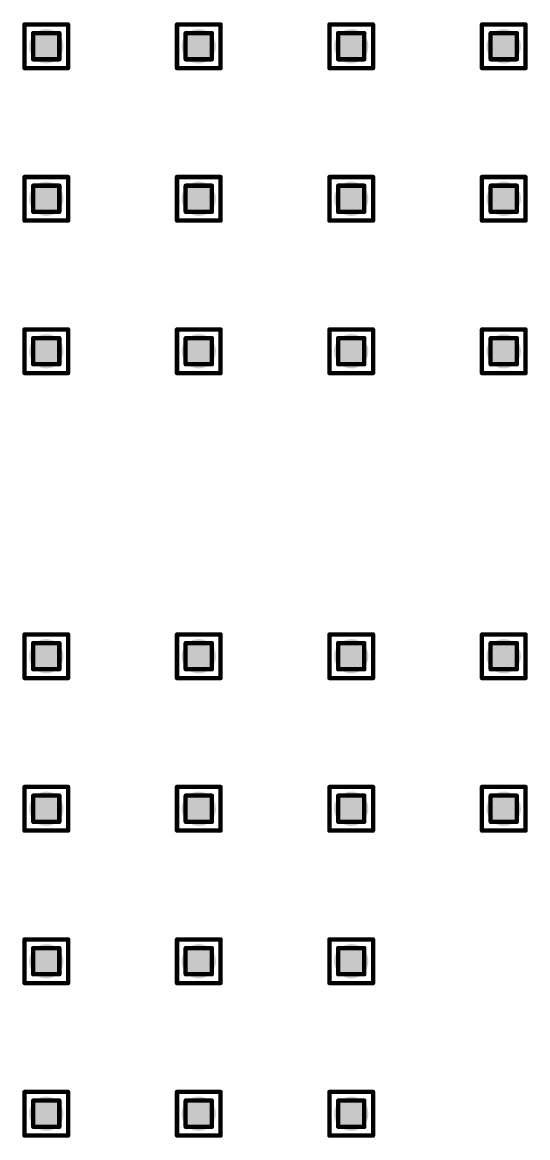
# Model space of a CAD drawing. Header units: millimetres. Extents: x -25 to 478, y -31 to 252.
# Drawn here: x 229.35 to 235.25, y 40.81 to 53.81 of the extents above; entities that cross this region are included whole.
import ezdxf

# ---------------------------------------------------------------- set-up
doc = ezdxf.new("R2010")
doc.units = ezdxf.units.MM
doc.layers.add('DrillDrawing', color=1, linetype='Continuous')
doc.layers.add('ViaHoleLayer', color=16, linetype='Continuous')

msp = doc.modelspace()

# ---------------------------------------------------------------- hatches: boundary and pattern name
at = {"layer": 'ViaHoleLayer'}
h = msp.add_hatch(color=16, dxfattribs=at)
edge = h.paths.add_edge_path()
edge.add_arc((229.634, 53.535), 0.2, 0, 360)
h = msp.add_hatch(color=16, dxfattribs=at)
edge = h.paths.add_edge_path()
edge.add_arc((231.412, 53.535), 0.2, 0, 360)
h = msp.add_hatch(color=16, dxfattribs=at)
edge = h.paths.add_edge_path()
edge.add_arc((233.19, 53.535), 0.2, 0, 360)
h = msp.add_hatch(color=16, dxfattribs=at)
edge = h.paths.add_edge_path()
edge.add_arc((234.968, 53.535), 0.2, 0, 360)
h = msp.add_hatch(color=16, dxfattribs=at)
edge = h.paths.add_edge_path()
edge.add_arc((229.634, 51.757), 0.2, 0, 360)
h = msp.add_hatch(color=16, dxfattribs=at)
edge = h.paths.add_edge_path()
edge.add_arc((231.412, 51.757), 0.2, 0, 360)
h = msp.add_hatch(color=16, dxfattribs=at)
edge = h.paths.add_edge_path()
edge.add_arc((233.19, 51.757), 0.2, 0, 360)
h = msp.add_hatch(color=16, dxfattribs=at)
edge = h.paths.add_edge_path()
edge.add_arc((234.968, 51.757), 0.2, 0, 360)
h = msp.add_hatch(color=16, dxfattribs=at)
edge = h.paths.add_edge_path()
edge.add_arc((229.634, 49.979), 0.2, 0, 360)
h = msp.add_hatch(color=16, dxfattribs=at)
edge = h.paths.add_edge_path()
edge.add_arc((231.412, 49.979), 0.2, 0, 360)
h = msp.add_hatch(color=16, dxfattribs=at)
edge = h.paths.add_edge_path()
edge.add_arc((233.19, 49.979), 0.2, 0, 360)
h = msp.add_hatch(color=16, dxfattribs=at)
edge = h.paths.add_edge_path()
edge.add_arc((234.968, 49.979), 0.2, 0, 360)
h = msp.add_hatch(color=16, dxfattribs=at)
edge = h.paths.add_edge_path()
edge.add_arc((229.634, 46.423), 0.2, 0, 360)
h = msp.add_hatch(color=16, dxfattribs=at)
edge = h.paths.add_edge_path()
edge.add_arc((231.412, 46.423), 0.2, 0, 360)
h = msp.add_hatch(color=16, dxfattribs=at)
edge = h.paths.add_edge_path()
edge.add_arc((233.19, 46.423), 0.2, 0, 360)
h = msp.add_hatch(color=16, dxfattribs=at)
edge = h.paths.add_edge_path()
edge.add_arc((234.968, 46.423), 0.2, 0, 360)
h = msp.add_hatch(color=16, dxfattribs=at)
edge = h.paths.add_edge_path()
edge.add_arc((229.634, 44.645), 0.2, 0, 360)
h = msp.add_hatch(color=16, dxfattribs=at)
edge = h.paths.add_edge_path()
edge.add_arc((231.412, 44.645), 0.2, 0, 360)
h = msp.add_hatch(color=16, dxfattribs=at)
edge = h.paths.add_edge_path()
edge.add_arc((233.19, 44.645), 0.2, 0, 360)
h = msp.add_hatch(color=16, dxfattribs=at)
edge = h.paths.add_edge_path()
edge.add_arc((234.968, 44.645), 0.2, 0, 360)
h = msp.add_hatch(color=16, dxfattribs=at)
edge = h.paths.add_edge_path()
edge.add_arc((229.634, 42.867), 0.2, 0, 360)
h = msp.add_hatch(color=16, dxfattribs=at)
edge = h.paths.add_edge_path()
edge.add_arc((231.412, 42.867), 0.2, 0, 360)
h = msp.add_hatch(color=16, dxfattribs=at)
edge = h.paths.add_edge_path()
edge.add_arc((233.19, 42.867), 0.2, 0, 360)
h = msp.add_hatch(color=16, dxfattribs=at)
edge = h.paths.add_edge_path()
edge.add_arc((229.634, 41.089), 0.2, 0, 360)
h = msp.add_hatch(color=16, dxfattribs=at)
edge = h.paths.add_edge_path()
edge.add_arc((231.412, 41.089), 0.2, 0, 360)
h = msp.add_hatch(color=16, dxfattribs=at)
edge = h.paths.add_edge_path()
edge.add_arc((233.19, 41.089), 0.2, 0, 360)

# ---------------------------------------------------------------- linework, layer by layer
at = {"layer": 'DrillDrawing', "const_width": 0.0508}
for points in [[(229.38, 53.789), (229.888, 53.789)], [(229.38, 53.281), (229.38, 53.789)], [(229.481, 53.688), (229.786, 53.688)], [(229.481, 53.383), (229.481, 53.688)], [(229.786, 53.383), (229.786, 53.688)], [(229.888, 53.281), (229.888, 53.789)], [(231.158, 53.789), (231.666, 53.789)], [(231.158, 53.281), (231.158, 53.789)], [(231.259, 53.688), (231.564, 53.688)], [(231.259, 53.383), (231.259, 53.688)], [(231.564, 53.383), (231.564, 53.688)], [(231.666, 53.281), (231.666, 53.789)], [(232.936, 53.789), (233.444, 53.789)], [(232.936, 53.281), (232.936, 53.789)], [(233.037, 53.688), (233.342, 53.688)], [(233.037, 53.383), (233.037, 53.688)], [(233.342, 53.383), (233.342, 53.688)], [(233.444, 53.281), (233.444, 53.789)], [(234.714, 53.789), (235.222, 53.789)], [(234.714, 53.281), (234.714, 53.789)], [(234.815, 53.688), (235.12, 53.688)], [(234.815, 53.383), (234.815, 53.688)], [(235.12, 53.383), (235.12, 53.688)], [(235.222, 53.281), (235.222, 53.789)], [(229.481, 53.383), (229.786, 53.383)], [(231.259, 53.383), (231.564, 53.383)], [(233.037, 53.383), (233.342, 53.383)], [(234.815, 53.383), (235.12, 53.383)], [(229.38, 53.281), (229.888, 53.281)], [(231.158, 53.281), (231.666, 53.281)], [(232.936, 53.281), (233.444, 53.281)], [(234.714, 53.281), (235.222, 53.281)], [(229.38, 52.011), (229.888, 52.011)], [(229.38, 51.503), (229.38, 52.011)], [(229.888, 51.503), (229.888, 52.011)], [(231.158, 52.011), (231.666, 52.011)], [(231.158, 51.503), (231.158, 52.011)], [(231.666, 51.503), (231.666, 52.011)], [(232.936, 52.011), (233.444, 52.011)], [(232.936, 51.503), (232.936, 52.011)], [(233.444, 51.503), (233.444, 52.011)], [(234.714, 52.011), (235.222, 52.011)], [(234.714, 51.503), (234.714, 52.011)], [(235.222, 51.503), (235.222, 52.011)], [(229.481, 51.91), (229.786, 51.91)], [(229.481, 51.605), (229.481, 51.91)], [(229.786, 51.605), (229.786, 51.91)], [(231.259, 51.91), (231.564, 51.91)], [(231.259, 51.605), (231.259, 51.91)], [(231.564, 51.605), (231.564, 51.91)], [(233.037, 51.91), (233.342, 51.91)], [(233.037, 51.605), (233.037, 51.91)], [(233.342, 51.605), (233.342, 51.91)], [(234.815, 51.91), (235.12, 51.91)], [(234.815, 51.605), (234.815, 51.91)], [(235.12, 51.605), (235.12, 51.91)], [(229.481, 51.605), (229.786, 51.605)], [(231.259, 51.605), (231.564, 51.605)], [(233.037, 51.605), (233.342, 51.605)], [(234.815, 51.605), (235.12, 51.605)], [(229.38, 51.503), (229.888, 51.503)], [(231.158, 51.503), (231.666, 51.503)], [(232.936, 51.503), (233.444, 51.503)], [(234.714, 51.503), (235.222, 51.503)], [(229.38, 50.233), (229.888, 50.233)], [(229.38, 49.725), (229.38, 50.233)], [(229.888, 49.725), (229.888, 50.233)], [(231.158, 50.233), (231.666, 50.233)], [(231.158, 49.725), (231.158, 50.233)], [(231.666, 49.725), (231.666, 50.233)], [(232.936, 50.233), (233.444, 50.233)], [(232.936, 49.725), (232.936, 50.233)], [(233.444, 49.725), (233.444, 50.233)], [(234.714, 50.233), (235.222, 50.233)], [(234.714, 49.725), (234.714, 50.233)], [(235.222, 49.725), (235.222, 50.233)], [(229.481, 50.132), (229.786, 50.132)], [(229.481, 49.827), (229.481, 50.132)], [(229.786, 49.827), (229.786, 50.132)], [(231.259, 50.132), (231.564, 50.132)], [(231.259, 49.827), (231.259, 50.132)], [(231.564, 49.827), (231.564, 50.132)], [(233.037, 50.132), (233.342, 50.132)], [(233.037, 49.827), (233.037, 50.132)], [(233.342, 49.827), (233.342, 50.132)], [(234.815, 50.132), (235.12, 50.132)], [(234.815, 49.827), (234.815, 50.132)], [(235.12, 49.827), (235.12, 50.132)], [(229.481, 49.827), (229.786, 49.827)], [(231.259, 49.827), (231.564, 49.827)], [(233.037, 49.827), (233.342, 49.827)], [(234.815, 49.827), (235.12, 49.827)], [(229.38, 49.725), (229.888, 49.725)], [(231.158, 49.725), (231.666, 49.725)], [(232.936, 49.725), (233.444, 49.725)], [(234.714, 49.725), (235.222, 49.725)], [(229.38, 46.677), (229.888, 46.677)], [(229.38, 46.169), (229.38, 46.677)], [(229.888, 46.169), (229.888, 46.677)], [(231.158, 46.677), (231.666, 46.677)], [(231.158, 46.169), (231.158, 46.677)], [(231.666, 46.169), (231.666, 46.677)], [(232.936, 46.677), (233.444, 46.677)], [(232.936, 46.169), (232.936, 46.677)], [(233.444, 46.169), (233.444, 46.677)], [(234.714, 46.677), (235.222, 46.677)], [(234.714, 46.169), (234.714, 46.677)], [(235.222, 46.169), (235.222, 46.677)], [(229.481, 46.576), (229.786, 46.576)], [(229.481, 46.271), (229.481, 46.576)], [(229.786, 46.271), (229.786, 46.576)], [(231.259, 46.576), (231.564, 46.576)], [(231.259, 46.271), (231.259, 46.576)], [(231.564, 46.271), (231.564, 46.576)], [(233.037, 46.576), (233.342, 46.576)], [(233.037, 46.271), (233.037, 46.576)], [(233.342, 46.271), (233.342, 46.576)], [(234.815, 46.576), (235.12, 46.576)], [(234.815, 46.271), (234.815, 46.576)], [(235.12, 46.271), (235.12, 46.576)], [(229.38, 46.169), (229.888, 46.169)], [(229.481, 46.271), (229.786, 46.271)], [(231.158, 46.169), (231.666, 46.169)], [(231.259, 46.271), (231.564, 46.271)], [(232.936, 46.169), (233.444, 46.169)], [(233.037, 46.271), (233.342, 46.271)], [(234.714, 46.169), (235.222, 46.169)], [(234.815, 46.271), (235.12, 46.271)], [(229.38, 44.899), (229.888, 44.899)], [(229.38, 44.391), (229.38, 44.899)], [(229.888, 44.391), (229.888, 44.899)], [(231.158, 44.899), (231.666, 44.899)], [(231.158, 44.391), (231.158, 44.899)], [(231.666, 44.391), (231.666, 44.899)], [(232.936, 44.899), (233.444, 44.899)], [(232.936, 44.391), (232.936, 44.899)], [(233.444, 44.391), (233.444, 44.899)], [(234.714, 44.899), (235.222, 44.899)], [(234.714, 44.391), (234.714, 44.899)], [(235.222, 44.391), (235.222, 44.899)], [(229.481, 44.798), (229.786, 44.798)], [(229.481, 44.493), (229.481, 44.798)], [(229.786, 44.493), (229.786, 44.798)], [(231.259, 44.798), (231.564, 44.798)], [(231.259, 44.493), (231.259, 44.798)], [(231.564, 44.493), (231.564, 44.798)], [(233.037, 44.798), (233.342, 44.798)], [(233.037, 44.493), (233.037, 44.798)], [(233.342, 44.493), (233.342, 44.798)], [(234.815, 44.798), (235.12, 44.798)], [(234.815, 44.493), (234.815, 44.798)], [(235.12, 44.493), (235.12, 44.798)], [(229.481, 44.493), (229.786, 44.493)], [(231.259, 44.493), (231.564, 44.493)], [(233.037, 44.493), (233.342, 44.493)], [(234.815, 44.493), (235.12, 44.493)], [(229.38, 44.391), (229.888, 44.391)], [(231.158, 44.391), (231.666, 44.391)], [(232.936, 44.391), (233.444, 44.391)], [(234.714, 44.391), (235.222, 44.391)], [(229.38, 43.121), (229.888, 43.121)], [(229.38, 42.613), (229.38, 43.121)], [(229.888, 42.613), (229.888, 43.121)], [(231.158, 43.121), (231.666, 43.121)], [(231.158, 42.613), (231.158, 43.121)], [(231.666, 42.613), (231.666, 43.121)], [(232.936, 43.121), (233.444, 43.121)], [(232.936, 42.613), (232.936, 43.121)], [(233.444, 42.613), (233.444, 43.121)], [(229.481, 43.02), (229.786, 43.02)], [(229.481, 42.715), (229.481, 43.02)], [(229.786, 42.715), (229.786, 43.02)], [(231.259, 43.02), (231.564, 43.02)], [(231.259, 42.715), (231.259, 43.02)], [(231.564, 42.715), (231.564, 43.02)], [(233.037, 43.02), (233.342, 43.02)], [(233.037, 42.715), (233.037, 43.02)], [(233.342, 42.715), (233.342, 43.02)], [(229.481, 42.715), (229.786, 42.715)], [(231.259, 42.715), (231.564, 42.715)], [(233.037, 42.715), (233.342, 42.715)], [(229.38, 42.613), (229.888, 42.613)], [(231.158, 42.613), (231.666, 42.613)], [(232.936, 42.613), (233.444, 42.613)], [(229.38, 41.343), (229.888, 41.343)], [(229.38, 40.835), (229.38, 41.343)], [(229.888, 40.835), (229.888, 41.343)], [(231.158, 41.343), (231.666, 41.343)], [(231.158, 40.835), (231.158, 41.343)], [(231.666, 40.835), (231.666, 41.343)], [(232.936, 41.343), (233.444, 41.343)], [(232.936, 40.835), (232.936, 41.343)], [(233.444, 40.835), (233.444, 41.343)], [(229.481, 41.242), (229.786, 41.242)], [(229.481, 40.937), (229.481, 41.242)], [(229.786, 40.937), (229.786, 41.242)], [(231.259, 41.242), (231.564, 41.242)], [(231.259, 40.937), (231.259, 41.242)], [(231.564, 40.937), (231.564, 41.242)], [(233.037, 41.242), (233.342, 41.242)], [(233.037, 40.937), (233.037, 41.242)], [(233.342, 40.937), (233.342, 41.242)], [(229.38, 40.835), (229.888, 40.835)], [(229.481, 40.937), (229.786, 40.937)], [(231.158, 40.835), (231.666, 40.835)], [(231.259, 40.937), (231.564, 40.937)], [(232.936, 40.835), (233.444, 40.835)], [(233.037, 40.937), (233.342, 40.937)]]:
    msp.add_lwpolyline(points, dxfattribs=at)
at = {"layer": 'DrillDrawing', "const_width": 0.0254}
for points in [[(229.367, 53.789, 1), (229.393, 53.789, 1)], [(229.367, 53.789, 1), (229.393, 53.789, 1)], [(229.469, 53.688, 1), (229.494, 53.688, 1)], [(229.469, 53.688, 1), (229.494, 53.688, 1)], [(229.774, 53.688, 1), (229.799, 53.688, 1)], [(229.774, 53.688, 1), (229.799, 53.688, 1)], [(229.875, 53.789, 1), (229.901, 53.789, 1)], [(229.875, 53.789, 1), (229.901, 53.789, 1)], [(231.145, 53.789, 1), (231.171, 53.789, 1)], [(231.145, 53.789, 1), (231.171, 53.789, 1)], [(231.247, 53.688, 1), (231.272, 53.688, 1)], [(231.247, 53.688, 1), (231.272, 53.688, 1)], [(231.552, 53.688, 1), (231.577, 53.688, 1)], [(231.552, 53.688, 1), (231.577, 53.688, 1)], [(231.653, 53.789, 1), (231.679, 53.789, 1)], [(231.653, 53.789, 1), (231.679, 53.789, 1)], [(232.923, 53.789, 1), (232.949, 53.789, 1)], [(232.923, 53.789, 1), (232.949, 53.789, 1)], [(233.025, 53.688, 1), (233.05, 53.688, 1)], [(233.025, 53.688, 1), (233.05, 53.688, 1)], [(233.33, 53.688, 1), (233.355, 53.688, 1)], [(233.33, 53.688, 1), (233.355, 53.688, 1)], [(233.431, 53.789, 1), (233.457, 53.789, 1)], [(233.431, 53.789, 1), (233.457, 53.789, 1)], [(234.701, 53.789, 1), (234.727, 53.789, 1)], [(234.701, 53.789, 1), (234.727, 53.789, 1)], [(234.803, 53.688, 1), (234.828, 53.688, 1)], [(234.803, 53.688, 1), (234.828, 53.688, 1)], [(235.108, 53.688, 1), (235.133, 53.688, 1)], [(235.108, 53.688, 1), (235.133, 53.688, 1)], [(235.209, 53.789, 1), (235.235, 53.789, 1)], [(235.209, 53.789, 1), (235.235, 53.789, 1)], [(229.469, 53.383, 1), (229.494, 53.383, 1)], [(229.469, 53.383, 1), (229.494, 53.383, 1)], [(229.774, 53.383, 1), (229.799, 53.383, 1)], [(229.774, 53.383, 1), (229.799, 53.383, 1)], [(231.247, 53.383, 1), (231.272, 53.383, 1)], [(231.247, 53.383, 1), (231.272, 53.383, 1)], [(231.552, 53.383, 1), (231.577, 53.383, 1)], [(231.552, 53.383, 1), (231.577, 53.383, 1)], [(233.025, 53.383, 1), (233.05, 53.383, 1)], [(233.025, 53.383, 1), (233.05, 53.383, 1)], [(233.33, 53.383, 1), (233.355, 53.383, 1)], [(233.33, 53.383, 1), (233.355, 53.383, 1)], [(234.803, 53.383, 1), (234.828, 53.383, 1)], [(234.803, 53.383, 1), (234.828, 53.383, 1)], [(235.108, 53.383, 1), (235.133, 53.383, 1)], [(235.108, 53.383, 1), (235.133, 53.383, 1)], [(229.367, 53.281, 1), (229.393, 53.281, 1)], [(229.367, 53.281, 1), (229.393, 53.281, 1)], [(229.875, 53.281, 1), (229.901, 53.281, 1)], [(229.875, 53.281, 1), (229.901, 53.281, 1)], [(231.145, 53.281, 1), (231.171, 53.281, 1)], [(231.145, 53.281, 1), (231.171, 53.281, 1)], [(231.653, 53.281, 1), (231.679, 53.281, 1)], [(231.653, 53.281, 1), (231.679, 53.281, 1)], [(232.923, 53.281, 1), (232.949, 53.281, 1)], [(232.923, 53.281, 1), (232.949, 53.281, 1)], [(233.431, 53.281, 1), (233.457, 53.281, 1)], [(233.431, 53.281, 1), (233.457, 53.281, 1)], [(234.701, 53.281, 1), (234.727, 53.281, 1)], [(234.701, 53.281, 1), (234.727, 53.281, 1)], [(235.209, 53.281, 1), (235.235, 53.281, 1)], [(235.209, 53.281, 1), (235.235, 53.281, 1)], [(229.367, 52.011, 1), (229.393, 52.011, 1)], [(229.367, 52.011, 1), (229.393, 52.011, 1)], [(229.875, 52.011, 1), (229.901, 52.011, 1)], [(229.875, 52.011, 1), (229.901, 52.011, 1)], [(231.145, 52.011, 1), (231.171, 52.011, 1)], [(231.145, 52.011, 1), (231.171, 52.011, 1)], [(231.653, 52.011, 1), (231.679, 52.011, 1)], [(231.653, 52.011, 1), (231.679, 52.011, 1)], [(232.923, 52.011, 1), (232.949, 52.011, 1)], [(232.923, 52.011, 1), (232.949, 52.011, 1)], [(233.431, 52.011, 1), (233.457, 52.011, 1)], [(233.431, 52.011, 1), (233.457, 52.011, 1)], [(234.701, 52.011, 1), (234.727, 52.011, 1)], [(234.701, 52.011, 1), (234.727, 52.011, 1)], [(235.209, 52.011, 1), (235.235, 52.011, 1)], [(235.209, 52.011, 1), (235.235, 52.011, 1)], [(229.469, 51.91, 1), (229.494, 51.91, 1)], [(229.469, 51.91, 1), (229.494, 51.91, 1)], [(229.774, 51.91, 1), (229.799, 51.91, 1)], [(229.774, 51.91, 1), (229.799, 51.91, 1)], [(231.247, 51.91, 1), (231.272, 51.91, 1)], [(231.247, 51.91, 1), (231.272, 51.91, 1)], [(231.552, 51.91, 1), (231.577, 51.91, 1)], [(231.552, 51.91, 1), (231.577, 51.91, 1)], [(233.025, 51.91, 1), (233.05, 51.91, 1)], [(233.025, 51.91, 1), (233.05, 51.91, 1)], [(233.33, 51.91, 1), (233.355, 51.91, 1)], [(233.33, 51.91, 1), (233.355, 51.91, 1)], [(234.803, 51.91, 1), (234.828, 51.91, 1)], [(234.803, 51.91, 1), (234.828, 51.91, 1)], [(235.108, 51.91, 1), (235.133, 51.91, 1)], [(235.108, 51.91, 1), (235.133, 51.91, 1)], [(229.469, 51.605, 1), (229.494, 51.605, 1)], [(229.469, 51.605, 1), (229.494, 51.605, 1)], [(229.774, 51.605, 1), (229.799, 51.605, 1)], [(229.774, 51.605, 1), (229.799, 51.605, 1)], [(231.247, 51.605, 1), (231.272, 51.605, 1)], [(231.247, 51.605, 1), (231.272, 51.605, 1)], [(231.552, 51.605, 1), (231.577, 51.605, 1)], [(231.552, 51.605, 1), (231.577, 51.605, 1)], [(233.025, 51.605, 1), (233.05, 51.605, 1)], [(233.025, 51.605, 1), (233.05, 51.605, 1)], [(233.33, 51.605, 1), (233.355, 51.605, 1)], [(233.33, 51.605, 1), (233.355, 51.605, 1)], [(234.803, 51.605, 1), (234.828, 51.605, 1)], [(234.803, 51.605, 1), (234.828, 51.605, 1)], [(235.108, 51.605, 1), (235.133, 51.605, 1)], [(235.108, 51.605, 1), (235.133, 51.605, 1)], [(229.367, 51.503, 1), (229.393, 51.503, 1)], [(229.367, 51.503, 1), (229.393, 51.503, 1)], [(229.875, 51.503, 1), (229.901, 51.503, 1)], [(229.875, 51.503, 1), (229.901, 51.503, 1)], [(231.145, 51.503, 1), (231.171, 51.503, 1)], [(231.145, 51.503, 1), (231.171, 51.503, 1)], [(231.653, 51.503, 1), (231.679, 51.503, 1)], [(231.653, 51.503, 1), (231.679, 51.503, 1)], [(232.923, 51.503, 1), (232.949, 51.503, 1)], [(232.923, 51.503, 1), (232.949, 51.503, 1)], [(233.431, 51.503, 1), (233.457, 51.503, 1)], [(233.431, 51.503, 1), (233.457, 51.503, 1)], [(234.701, 51.503, 1), (234.727, 51.503, 1)], [(234.701, 51.503, 1), (234.727, 51.503, 1)], [(235.209, 51.503, 1), (235.235, 51.503, 1)], [(235.209, 51.503, 1), (235.235, 51.503, 1)], [(229.367, 50.233, 1), (229.393, 50.233, 1)], [(229.367, 50.233, 1), (229.393, 50.233, 1)], [(229.875, 50.233, 1), (229.901, 50.233, 1)], [(229.875, 50.233, 1), (229.901, 50.233, 1)], [(231.145, 50.233, 1), (231.171, 50.233, 1)], [(231.145, 50.233, 1), (231.171, 50.233, 1)], [(231.653, 50.233, 1), (231.679, 50.233, 1)], [(231.653, 50.233, 1), (231.679, 50.233, 1)], [(232.923, 50.233, 1), (232.949, 50.233, 1)], [(232.923, 50.233, 1), (232.949, 50.233, 1)], [(233.431, 50.233, 1), (233.457, 50.233, 1)], [(233.431, 50.233, 1), (233.457, 50.233, 1)], [(234.701, 50.233, 1), (234.727, 50.233, 1)], [(234.701, 50.233, 1), (234.727, 50.233, 1)], [(235.209, 50.233, 1), (235.235, 50.233, 1)], [(235.209, 50.233, 1), (235.235, 50.233, 1)], [(229.469, 50.132, 1), (229.494, 50.132, 1)], [(229.469, 50.132, 1), (229.494, 50.132, 1)], [(229.774, 50.132, 1), (229.799, 50.132, 1)], [(229.774, 50.132, 1), (229.799, 50.132, 1)], [(231.247, 50.132, 1), (231.272, 50.132, 1)], [(231.247, 50.132, 1), (231.272, 50.132, 1)], [(231.552, 50.132, 1), (231.577, 50.132, 1)], [(231.552, 50.132, 1), (231.577, 50.132, 1)], [(233.025, 50.132, 1), (233.05, 50.132, 1)], [(233.025, 50.132, 1), (233.05, 50.132, 1)], [(233.33, 50.132, 1), (233.355, 50.132, 1)], [(233.33, 50.132, 1), (233.355, 50.132, 1)], [(234.803, 50.132, 1), (234.828, 50.132, 1)], [(234.803, 50.132, 1), (234.828, 50.132, 1)], [(235.108, 50.132, 1), (235.133, 50.132, 1)], [(235.108, 50.132, 1), (235.133, 50.132, 1)], [(229.469, 49.827, 1), (229.494, 49.827, 1)], [(229.469, 49.827, 1), (229.494, 49.827, 1)], [(229.774, 49.827, 1), (229.799, 49.827, 1)], [(229.774, 49.827, 1), (229.799, 49.827, 1)], [(231.247, 49.827, 1), (231.272, 49.827, 1)], [(231.247, 49.827, 1), (231.272, 49.827, 1)], [(231.552, 49.827, 1), (231.577, 49.827, 1)], [(231.552, 49.827, 1), (231.577, 49.827, 1)], [(233.025, 49.827, 1), (233.05, 49.827, 1)], [(233.025, 49.827, 1), (233.05, 49.827, 1)], [(233.33, 49.827, 1), (233.355, 49.827, 1)], [(233.33, 49.827, 1), (233.355, 49.827, 1)], [(234.803, 49.827, 1), (234.828, 49.827, 1)], [(234.803, 49.827, 1), (234.828, 49.827, 1)], [(235.108, 49.827, 1), (235.133, 49.827, 1)], [(235.108, 49.827, 1), (235.133, 49.827, 1)], [(229.367, 49.725, 1), (229.393, 49.725, 1)], [(229.367, 49.725, 1), (229.393, 49.725, 1)], [(229.875, 49.725, 1), (229.901, 49.725, 1)], [(229.875, 49.725, 1), (229.901, 49.725, 1)], [(231.145, 49.725, 1), (231.171, 49.725, 1)], [(231.145, 49.725, 1), (231.171, 49.725, 1)], [(231.653, 49.725, 1), (231.679, 49.725, 1)], [(231.653, 49.725, 1), (231.679, 49.725, 1)], [(232.923, 49.725, 1), (232.949, 49.725, 1)], [(232.923, 49.725, 1), (232.949, 49.725, 1)], [(233.431, 49.725, 1), (233.457, 49.725, 1)], [(233.431, 49.725, 1), (233.457, 49.725, 1)], [(234.701, 49.725, 1), (234.727, 49.725, 1)], [(234.701, 49.725, 1), (234.727, 49.725, 1)], [(235.209, 49.725, 1), (235.235, 49.725, 1)], [(235.209, 49.725, 1), (235.235, 49.725, 1)], [(229.367, 46.677, 1), (229.393, 46.677, 1)], [(229.367, 46.677, 1), (229.393, 46.677, 1)], [(229.875, 46.677, 1), (229.901, 46.677, 1)], [(229.875, 46.677, 1), (229.901, 46.677, 1)], [(231.145, 46.677, 1), (231.171, 46.677, 1)], [(231.145, 46.677, 1), (231.171, 46.677, 1)], [(231.653, 46.677, 1), (231.679, 46.677, 1)], [(231.653, 46.677, 1), (231.679, 46.677, 1)], [(232.923, 46.677, 1), (232.949, 46.677, 1)], [(232.923, 46.677, 1), (232.949, 46.677, 1)], [(233.431, 46.677, 1), (233.457, 46.677, 1)], [(233.431, 46.677, 1), (233.457, 46.677, 1)], [(234.701, 46.677, 1), (234.727, 46.677, 1)], [(234.701, 46.677, 1), (234.727, 46.677, 1)], [(235.209, 46.677, 1), (235.235, 46.677, 1)], [(235.209, 46.677, 1), (235.235, 46.677, 1)], [(229.469, 46.576, 1), (229.494, 46.576, 1)], [(229.469, 46.576, 1), (229.494, 46.576, 1)], [(229.774, 46.576, 1), (229.799, 46.576, 1)], [(229.774, 46.576, 1), (229.799, 46.576, 1)], [(231.247, 46.576, 1), (231.272, 46.576, 1)], [(231.247, 46.576, 1), (231.272, 46.576, 1)], [(231.552, 46.576, 1), (231.577, 46.576, 1)], [(231.552, 46.576, 1), (231.577, 46.576, 1)], [(233.025, 46.576, 1), (233.05, 46.576, 1)], [(233.025, 46.576, 1), (233.05, 46.576, 1)], [(233.33, 46.576, 1), (233.355, 46.576, 1)], [(233.33, 46.576, 1), (233.355, 46.576, 1)], [(234.803, 46.576, 1), (234.828, 46.576, 1)], [(234.803, 46.576, 1), (234.828, 46.576, 1)], [(235.108, 46.576, 1), (235.133, 46.576, 1)], [(235.108, 46.576, 1), (235.133, 46.576, 1)], [(229.367, 46.169, 1), (229.393, 46.169, 1)], [(229.367, 46.169, 1), (229.393, 46.169, 1)], [(229.469, 46.271, 1), (229.494, 46.271, 1)], [(229.469, 46.271, 1), (229.494, 46.271, 1)], [(229.774, 46.271, 1), (229.799, 46.271, 1)], [(229.774, 46.271, 1), (229.799, 46.271, 1)], [(229.875, 46.169, 1), (229.901, 46.169, 1)], [(229.875, 46.169, 1), (229.901, 46.169, 1)], [(231.145, 46.169, 1), (231.171, 46.169, 1)], [(231.145, 46.169, 1), (231.171, 46.169, 1)], [(231.247, 46.271, 1), (231.272, 46.271, 1)], [(231.247, 46.271, 1), (231.272, 46.271, 1)], [(231.552, 46.271, 1), (231.577, 46.271, 1)], [(231.552, 46.271, 1), (231.577, 46.271, 1)], [(231.653, 46.169, 1), (231.679, 46.169, 1)], [(231.653, 46.169, 1), (231.679, 46.169, 1)], [(232.923, 46.169, 1), (232.949, 46.169, 1)], [(232.923, 46.169, 1), (232.949, 46.169, 1)], [(233.025, 46.271, 1), (233.05, 46.271, 1)], [(233.025, 46.271, 1), (233.05, 46.271, 1)], [(233.33, 46.271, 1), (233.355, 46.271, 1)], [(233.33, 46.271, 1), (233.355, 46.271, 1)], [(233.431, 46.169, 1), (233.457, 46.169, 1)], [(233.431, 46.169, 1), (233.457, 46.169, 1)], [(234.701, 46.169, 1), (234.727, 46.169, 1)], [(234.701, 46.169, 1), (234.727, 46.169, 1)], [(234.803, 46.271, 1), (234.828, 46.271, 1)], [(234.803, 46.271, 1), (234.828, 46.271, 1)], [(235.108, 46.271, 1), (235.133, 46.271, 1)], [(235.108, 46.271, 1), (235.133, 46.271, 1)], [(235.209, 46.169, 1), (235.235, 46.169, 1)], [(235.209, 46.169, 1), (235.235, 46.169, 1)], [(229.367, 44.899, 1), (229.393, 44.899, 1)], [(229.367, 44.899, 1), (229.393, 44.899, 1)], [(229.875, 44.899, 1), (229.901, 44.899, 1)], [(229.875, 44.899, 1), (229.901, 44.899, 1)], [(231.145, 44.899, 1), (231.171, 44.899, 1)], [(231.145, 44.899, 1), (231.171, 44.899, 1)], [(231.653, 44.899, 1), (231.679, 44.899, 1)], [(231.653, 44.899, 1), (231.679, 44.899, 1)], [(232.923, 44.899, 1), (232.949, 44.899, 1)], [(232.923, 44.899, 1), (232.949, 44.899, 1)], [(233.431, 44.899, 1), (233.457, 44.899, 1)], [(233.431, 44.899, 1), (233.457, 44.899, 1)], [(234.701, 44.899, 1), (234.727, 44.899, 1)], [(234.701, 44.899, 1), (234.727, 44.899, 1)], [(235.209, 44.899, 1), (235.235, 44.899, 1)], [(235.209, 44.899, 1), (235.235, 44.899, 1)], [(229.469, 44.798, 1), (229.494, 44.798, 1)], [(229.469, 44.798, 1), (229.494, 44.798, 1)], [(229.774, 44.798, 1), (229.799, 44.798, 1)], [(229.774, 44.798, 1), (229.799, 44.798, 1)], [(231.247, 44.798, 1), (231.272, 44.798, 1)], [(231.247, 44.798, 1), (231.272, 44.798, 1)], [(231.552, 44.798, 1), (231.577, 44.798, 1)], [(231.552, 44.798, 1), (231.577, 44.798, 1)], [(233.025, 44.798, 1), (233.05, 44.798, 1)], [(233.025, 44.798, 1), (233.05, 44.798, 1)], [(233.33, 44.798, 1), (233.355, 44.798, 1)], [(233.33, 44.798, 1), (233.355, 44.798, 1)], [(234.803, 44.798, 1), (234.828, 44.798, 1)], [(234.803, 44.798, 1), (234.828, 44.798, 1)], [(235.108, 44.798, 1), (235.133, 44.798, 1)], [(235.108, 44.798, 1), (235.133, 44.798, 1)], [(229.469, 44.493, 1), (229.494, 44.493, 1)], [(229.469, 44.493, 1), (229.494, 44.493, 1)], [(229.774, 44.493, 1), (229.799, 44.493, 1)], [(229.774, 44.493, 1), (229.799, 44.493, 1)], [(231.247, 44.493, 1), (231.272, 44.493, 1)], [(231.247, 44.493, 1), (231.272, 44.493, 1)], [(231.552, 44.493, 1), (231.577, 44.493, 1)], [(231.552, 44.493, 1), (231.577, 44.493, 1)], [(233.025, 44.493, 1), (233.05, 44.493, 1)], [(233.025, 44.493, 1), (233.05, 44.493, 1)], [(233.33, 44.493, 1), (233.355, 44.493, 1)], [(233.33, 44.493, 1), (233.355, 44.493, 1)], [(234.803, 44.493, 1), (234.828, 44.493, 1)], [(234.803, 44.493, 1), (234.828, 44.493, 1)], [(235.108, 44.493, 1), (235.133, 44.493, 1)], [(235.108, 44.493, 1), (235.133, 44.493, 1)], [(229.367, 44.391, 1), (229.393, 44.391, 1)], [(229.367, 44.391, 1), (229.393, 44.391, 1)], [(229.875, 44.391, 1), (229.901, 44.391, 1)], [(229.875, 44.391, 1), (229.901, 44.391, 1)], [(231.145, 44.391, 1), (231.171, 44.391, 1)], [(231.145, 44.391, 1), (231.171, 44.391, 1)], [(231.653, 44.391, 1), (231.679, 44.391, 1)], [(231.653, 44.391, 1), (231.679, 44.391, 1)], [(232.923, 44.391, 1), (232.949, 44.391, 1)], [(232.923, 44.391, 1), (232.949, 44.391, 1)], [(233.431, 44.391, 1), (233.457, 44.391, 1)], [(233.431, 44.391, 1), (233.457, 44.391, 1)], [(234.701, 44.391, 1), (234.727, 44.391, 1)], [(234.701, 44.391, 1), (234.727, 44.391, 1)], [(235.209, 44.391, 1), (235.235, 44.391, 1)], [(235.209, 44.391, 1), (235.235, 44.391, 1)], [(229.367, 43.121, 1), (229.393, 43.121, 1)], [(229.367, 43.121, 1), (229.393, 43.121, 1)], [(229.875, 43.121, 1), (229.901, 43.121, 1)], [(229.875, 43.121, 1), (229.901, 43.121, 1)], [(231.145, 43.121, 1), (231.171, 43.121, 1)], [(231.145, 43.121, 1), (231.171, 43.121, 1)], [(231.653, 43.121, 1), (231.679, 43.121, 1)], [(231.653, 43.121, 1), (231.679, 43.121, 1)], [(232.923, 43.121, 1), (232.949, 43.121, 1)], [(232.923, 43.121, 1), (232.949, 43.121, 1)], [(233.431, 43.121, 1), (233.457, 43.121, 1)], [(233.431, 43.121, 1), (233.457, 43.121, 1)], [(229.469, 43.02, 1), (229.494, 43.02, 1)], [(229.469, 43.02, 1), (229.494, 43.02, 1)], [(229.774, 43.02, 1), (229.799, 43.02, 1)], [(229.774, 43.02, 1), (229.799, 43.02, 1)], [(231.247, 43.02, 1), (231.272, 43.02, 1)], [(231.247, 43.02, 1), (231.272, 43.02, 1)], [(231.552, 43.02, 1), (231.577, 43.02, 1)], [(231.552, 43.02, 1), (231.577, 43.02, 1)], [(233.025, 43.02, 1), (233.05, 43.02, 1)], [(233.025, 43.02, 1), (233.05, 43.02, 1)], [(233.33, 43.02, 1), (233.355, 43.02, 1)], [(233.33, 43.02, 1), (233.355, 43.02, 1)], [(229.469, 42.715, 1), (229.494, 42.715, 1)], [(229.469, 42.715, 1), (229.494, 42.715, 1)], [(229.774, 42.715, 1), (229.799, 42.715, 1)], [(229.774, 42.715, 1), (229.799, 42.715, 1)], [(231.247, 42.715, 1), (231.272, 42.715, 1)], [(231.247, 42.715, 1), (231.272, 42.715, 1)], [(231.552, 42.715, 1), (231.577, 42.715, 1)], [(231.552, 42.715, 1), (231.577, 42.715, 1)], [(233.025, 42.715, 1), (233.05, 42.715, 1)], [(233.025, 42.715, 1), (233.05, 42.715, 1)], [(233.33, 42.715, 1), (233.355, 42.715, 1)], [(233.33, 42.715, 1), (233.355, 42.715, 1)], [(229.367, 42.613, 1), (229.393, 42.613, 1)], [(229.367, 42.613, 1), (229.393, 42.613, 1)], [(229.875, 42.613, 1), (229.901, 42.613, 1)], [(229.875, 42.613, 1), (229.901, 42.613, 1)], [(231.145, 42.613, 1), (231.171, 42.613, 1)], [(231.145, 42.613, 1), (231.171, 42.613, 1)], [(231.653, 42.613, 1), (231.679, 42.613, 1)], [(231.653, 42.613, 1), (231.679, 42.613, 1)], [(232.923, 42.613, 1), (232.949, 42.613, 1)], [(232.923, 42.613, 1), (232.949, 42.613, 1)], [(233.431, 42.613, 1), (233.457, 42.613, 1)], [(233.431, 42.613, 1), (233.457, 42.613, 1)], [(229.367, 41.343, 1), (229.393, 41.343, 1)], [(229.367, 41.343, 1), (229.393, 41.343, 1)], [(229.875, 41.343, 1), (229.901, 41.343, 1)], [(229.875, 41.343, 1), (229.901, 41.343, 1)], [(231.145, 41.343, 1), (231.171, 41.343, 1)], [(231.145, 41.343, 1), (231.171, 41.343, 1)], [(231.653, 41.343, 1), (231.679, 41.343, 1)], [(231.653, 41.343, 1), (231.679, 41.343, 1)], [(232.923, 41.343, 1), (232.949, 41.343, 1)], [(232.923, 41.343, 1), (232.949, 41.343, 1)], [(233.431, 41.343, 1), (233.457, 41.343, 1)], [(233.431, 41.343, 1), (233.457, 41.343, 1)], [(229.469, 41.242, 1), (229.494, 41.242, 1)], [(229.469, 41.242, 1), (229.494, 41.242, 1)], [(229.774, 41.242, 1), (229.799, 41.242, 1)], [(229.774, 41.242, 1), (229.799, 41.242, 1)], [(231.247, 41.242, 1), (231.272, 41.242, 1)], [(231.247, 41.242, 1), (231.272, 41.242, 1)], [(231.552, 41.242, 1), (231.577, 41.242, 1)], [(231.552, 41.242, 1), (231.577, 41.242, 1)], [(233.025, 41.242, 1), (233.05, 41.242, 1)], [(233.025, 41.242, 1), (233.05, 41.242, 1)], [(233.33, 41.242, 1), (233.355, 41.242, 1)], [(233.33, 41.242, 1), (233.355, 41.242, 1)], [(229.367, 40.835, 1), (229.393, 40.835, 1)], [(229.367, 40.835, 1), (229.393, 40.835, 1)], [(229.469, 40.937, 1), (229.494, 40.937, 1)], [(229.469, 40.937, 1), (229.494, 40.937, 1)], [(229.774, 40.937, 1), (229.799, 40.937, 1)], [(229.774, 40.937, 1), (229.799, 40.937, 1)], [(229.875, 40.835, 1), (229.901, 40.835, 1)], [(229.875, 40.835, 1), (229.901, 40.835, 1)], [(231.145, 40.835, 1), (231.171, 40.835, 1)], [(231.145, 40.835, 1), (231.171, 40.835, 1)], [(231.247, 40.937, 1), (231.272, 40.937, 1)], [(231.247, 40.937, 1), (231.272, 40.937, 1)], [(231.552, 40.937, 1), (231.577, 40.937, 1)], [(231.552, 40.937, 1), (231.577, 40.937, 1)], [(231.653, 40.835, 1), (231.679, 40.835, 1)], [(231.653, 40.835, 1), (231.679, 40.835, 1)], [(232.923, 40.835, 1), (232.949, 40.835, 1)], [(232.923, 40.835, 1), (232.949, 40.835, 1)], [(233.025, 40.937, 1), (233.05, 40.937, 1)], [(233.025, 40.937, 1), (233.05, 40.937, 1)], [(233.33, 40.937, 1), (233.355, 40.937, 1)], [(233.33, 40.937, 1), (233.355, 40.937, 1)], [(233.431, 40.835, 1), (233.457, 40.835, 1)], [(233.431, 40.835, 1), (233.457, 40.835, 1)]]:
    msp.add_lwpolyline(points, format="xyb", close=True, dxfattribs=at)

doc.saveas('drawing.dxf')
